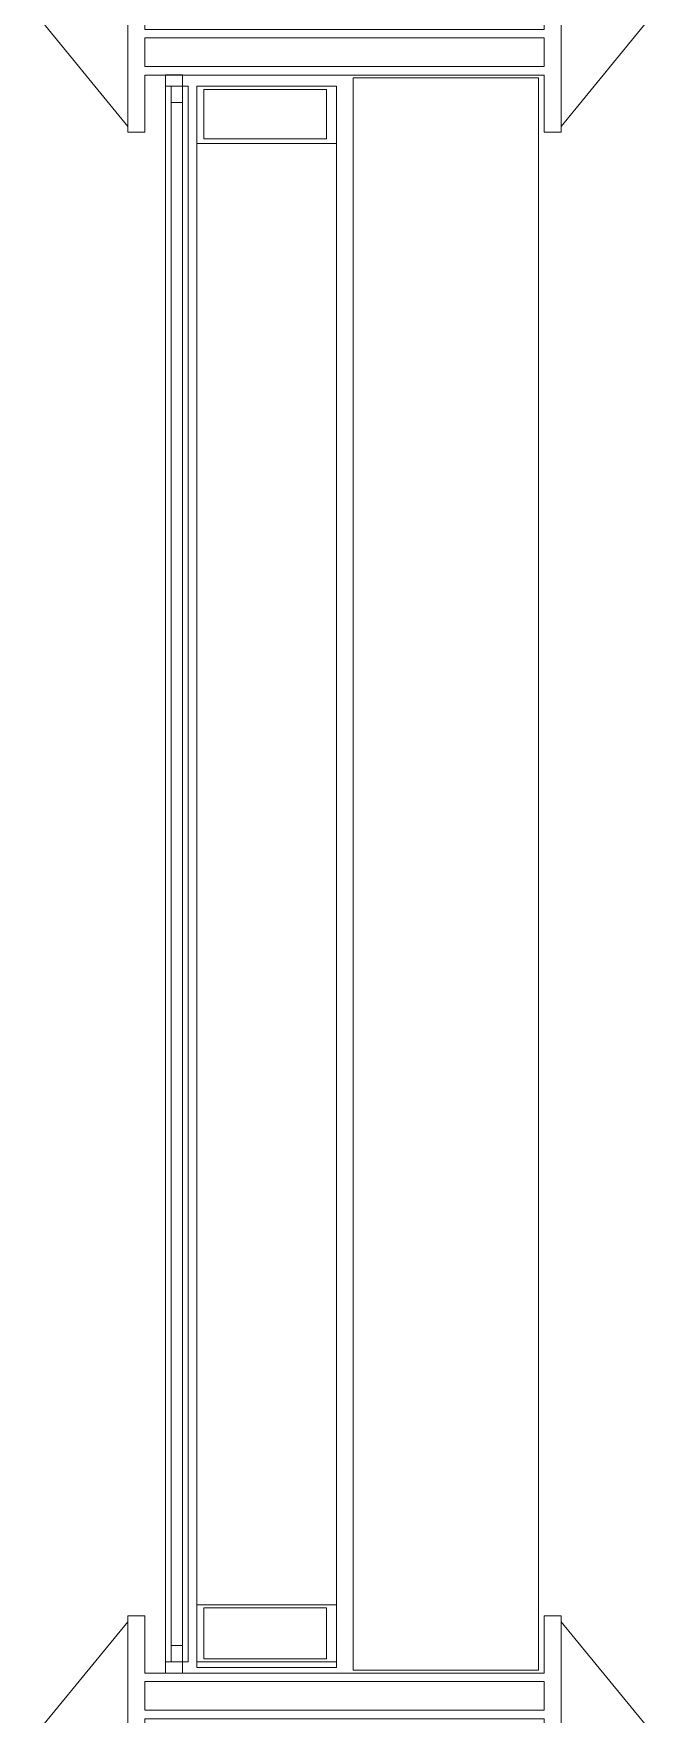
# Model space of a CAD drawing. Header units: inches. Extents: x -3410 to 5259, y -1080 to 3208.
# Drawn here: x -2121 to -2093.7, y 2991.9 to 3065.6 of the extents above; entities that cross this region are included whole.
import ezdxf

# ---------------------------------------------------------------- set-up
doc = ezdxf.new("R2010")
doc.units = ezdxf.units.IN
doc.header["$LTSCALE"] = 48
doc.header["$MEASUREMENT"] = 0
doc.layers.add('Venue-Walls and Doors', color=7, linetype='Continuous', lineweight=5)

msp = doc.modelspace()

# ---------------------------------------------------------------- linework, layer by layer
at = {"layer": 'Venue-Walls and Doors', "linetype": 'Continuous'}
for p, q in [((-2116.831, 3061.496), (-2120.956, 3066.541)), ((-2097.83, 3061.496), (-2093.705, 3066.541)), ((-2115.181, 3063.751), (-2114.431, 3063.751)), ((-2115.181, 3063.751), (-2115.181, 2993.75)), ((-2114.431, 2993.75), (-2114.431, 3063.751)), ((-2114.181, 3063.251), (-2115.181, 3063.251)), ((-2114.931, 2994.245), (-2114.931, 3063.251)), ((-2114.931, 3062.537), (-2114.431, 3062.537)), ((-2114.181, 3063.251), (-2114.181, 2994.245)), ((-2113.806, 3063.251), (-2107.681, 3063.251)), ((-2107.681, 3060.751), (-2113.806, 3060.751)), ((-2107.681, 2996.745), (-2113.806, 2996.745)), ((-2116.831, 2996), (-2120.956, 2990.956)), ((-2097.83, 2996), (-2093.705, 2990.956)), ((-2114.431, 2994.96), (-2114.931, 2994.96)), ((-2114.181, 2994.245), (-2115.181, 2994.245)), ((-2113.806, 2994.245), (-2107.681, 2994.245))]:
    msp.add_line(p, q, dxfattribs=at)
at = {"layer": 'Venue-Walls and Doors', "linetype": 'Continuous', "flags": 128}
for points in [[(-2097.831, 3068.246), (-2098.581, 3068.246), (-2098.581, 3065.746), (-2116.081, 3065.746), (-2116.081, 3068.246), (-2116.831, 3068.246), (-2116.831, 3061.246), (-2116.081, 3061.246), (-2116.081, 3063.746), (-2098.581, 3063.746), (-2098.581, 3061.246), (-2097.831, 3061.246), (-2097.831, 3068.246)], [(-2116.081, 3064.121), (-2116.081, 3065.371), (-2098.581, 3065.371), (-2098.581, 3064.121), (-2116.081, 3064.121)], [(-2107.681, 3063.251), (-2107.681, 2994), (-2113.806, 2994), (-2113.806, 3063.251)], [(-2097.831, 2996.25), (-2098.581, 2996.25), (-2098.581, 2993.75), (-2116.081, 2993.75), (-2116.081, 2996.25), (-2116.831, 2996.25), (-2116.831, 2989.25), (-2116.081, 2989.25), (-2116.081, 2991.75), (-2098.581, 2991.75), (-2098.581, 2989.25), (-2097.831, 2989.25), (-2097.831, 2996.25)], [(-2116.081, 2992.125), (-2116.081, 2993.375), (-2098.581, 2993.375), (-2098.581, 2992.125), (-2116.081, 2992.125)]]:
    msp.add_lwpolyline(points, dxfattribs=at)
for points in [[(-2106.956, 2993.87), (-2098.831, 2993.87), (-2098.831, 3063.626), (-2106.956, 3063.626)], [(-2113.493, 3063.116), (-2108.118, 3063.116), (-2108.118, 3060.949), (-2113.493, 3060.949)], [(-2113.493, 2996.61), (-2108.118, 2996.61), (-2108.118, 2994.38), (-2113.493, 2994.38)]]:
    msp.add_lwpolyline(points, close=True, dxfattribs=at)

doc.saveas('drawing.dxf')
